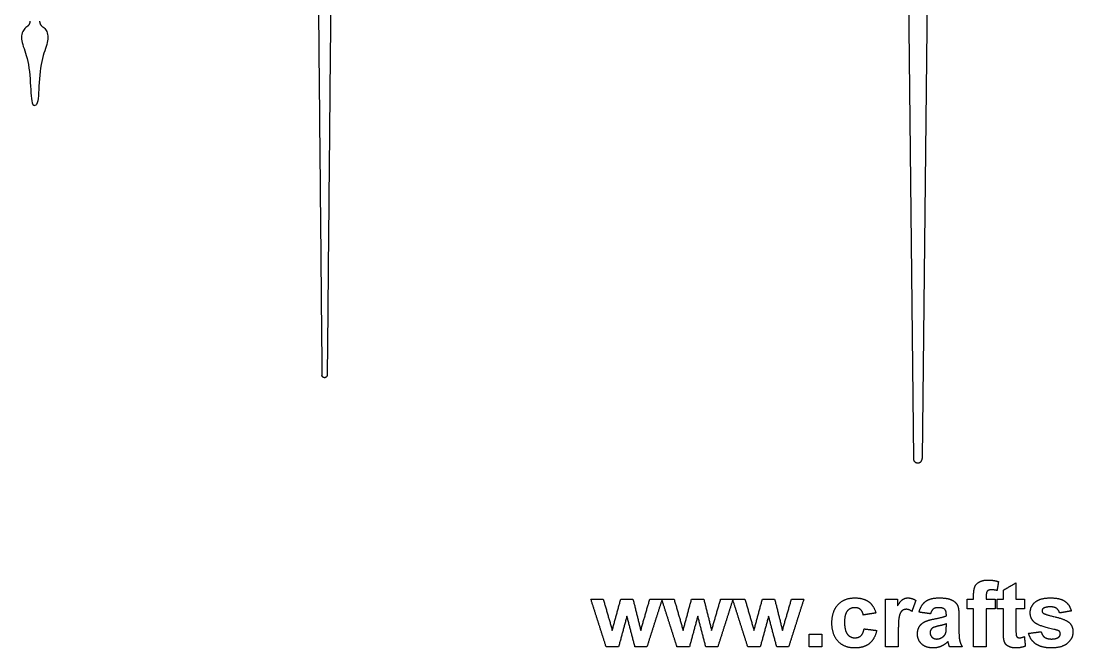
# Model space of a CAD drawing. Header units: millimetres. Extents: x -89 to 94, y -122 to 99.
# Drawn here: x -82.6 to -2.9, y -121.2 to -73.6 of the extents above; entities that cross this region are included whole.
import ezdxf

# ---------------------------------------------------------------- set-up
doc = ezdxf.new("R2010")
doc.units = ezdxf.units.MM
doc.header["$MEASUREMENT"] = 0
doc.layers.add('Layer 03', color=5, linetype='Continuous')

msp = doc.modelspace()

# ---------------------------------------------------------------- linework, layer by layer
at = {"layer": 'Layer 03'}
for p, q in [((-15.617, -49.863), (-14.999, -106.818)), ((-13.715, -49.863), (-14.333, -106.818))]:
    msp.add_line(p, q, dxfattribs=at)
for points in [[(-60.414, -39.025), (-60.124, -69.754), (-59.834, -100.482)], [(-58.855, -39.025), (-59.145, -69.754), (-59.435, -100.482)], [(-10.337, -116.528), (-10.242, -116.305), (-9.986, -116.164)], [(-9.986, -116.164), (-9.729, -116.024), (-9.337, -116.024)], [(-9.337, -116.024), (-8.935, -116.024), (-8.55, -116.147)], [(-8.55, -116.147), (-8.604, -116.483), (-8.658, -116.819)], [(-8.18, -116.796), (-7.701, -116.518), (-7.223, -116.24)], [(-7.223, -116.24), (-7.223, -116.857), (-7.223, -117.475)], [(-10.433, -117.204), (-10.433, -116.751), (-10.337, -116.528)], [(-10.433, -117.475), (-10.433, -117.339), (-10.433, -117.204)], [(-9.387, -116.86), (-9.476, -116.955), (-9.476, -117.225)], [(-9.092, -116.765), (-9.298, -116.765), (-9.387, -116.86)], [(-8.658, -116.819), (-8.884, -116.765), (-9.092, -116.765)], [(-8.18, -117.475), (-8.18, -117.135), (-8.18, -116.796)], [(-38.292, -121.086), (-38.868, -119.28), (-39.445, -117.475)], [(-39.445, -117.475), (-38.977, -117.475), (-38.508, -117.475)], [(-38.508, -117.475), (-38.166, -118.658), (-37.825, -119.841)], [(-37.825, -119.841), (-37.504, -118.658), (-37.183, -117.475)], [(-37.183, -117.475), (-36.72, -117.475), (-36.256, -117.475)], [(-36.256, -117.475), (-35.96, -118.658), (-35.664, -119.841)], [(-35.664, -119.841), (-35.322, -118.658), (-34.979, -117.475)], [(-34.044, -117.475), (-34.62, -119.28), (-35.195, -121.086)], [(-34.979, -117.475), (-34.511, -117.475), (-34.044, -117.475)], [(-32.921, -121.086), (-33.498, -119.28), (-34.075, -117.475)], [(-34.075, -117.475), (-33.606, -117.475), (-33.138, -117.475)], [(-33.138, -117.475), (-32.796, -118.658), (-32.454, -119.841)], [(-32.454, -119.841), (-32.134, -118.658), (-31.813, -117.475)], [(-31.813, -117.475), (-31.349, -117.475), (-30.886, -117.475)], [(-30.886, -117.475), (-30.59, -118.658), (-30.294, -119.841)], [(-30.294, -119.841), (-29.951, -118.658), (-29.609, -117.475)], [(-28.674, -117.475), (-29.249, -119.28), (-29.825, -121.086)], [(-29.609, -117.475), (-29.141, -117.475), (-28.674, -117.475)], [(-27.551, -121.086), (-28.128, -119.28), (-28.704, -117.475)], [(-28.704, -117.475), (-28.236, -117.475), (-27.767, -117.475)], [(-27.767, -117.475), (-27.426, -118.658), (-27.084, -119.841)], [(-27.084, -119.841), (-26.763, -118.658), (-26.443, -117.475)], [(-26.443, -117.475), (-25.979, -117.475), (-25.515, -117.475)], [(-25.515, -117.475), (-25.219, -118.658), (-24.924, -119.841)], [(-24.924, -119.841), (-24.581, -118.658), (-24.238, -117.475)], [(-23.303, -117.475), (-23.879, -119.28), (-24.454, -121.086)], [(-24.238, -117.475), (-23.771, -117.475), (-23.303, -117.475)], [(-21.174, -119.284), (-21.174, -118.384), (-20.705, -117.883)], [(-20.705, -117.883), (-20.236, -117.382), (-19.436, -117.382)], [(-19.436, -117.382), (-18.782, -117.382), (-18.395, -117.664)], [(-18.395, -117.664), (-18.009, -117.946), (-17.84, -118.524)], [(-17.1, -121.086), (-17.1, -119.28), (-17.1, -117.475)], [(-17.1, -117.475), (-16.652, -117.475), (-16.204, -117.475)], [(-16.204, -117.475), (-16.204, -117.729), (-16.204, -117.984)], [(-16.204, -117.984), (-15.986, -117.623), (-15.812, -117.503)], [(-15.812, -117.503), (-15.638, -117.382), (-15.417, -117.382)], [(-15.417, -117.382), (-15.105, -117.382), (-14.816, -117.564)], [(-14.816, -117.564), (-14.962, -117.983), (-15.109, -118.401)], [(-14.569, -118.462), (-14.425, -117.912), (-14.075, -117.647)], [(-14.075, -117.647), (-13.725, -117.382), (-13.035, -117.382)], [(-13.035, -117.382), (-12.408, -117.382), (-12.101, -117.534)], [(-12.101, -117.534), (-11.794, -117.685), (-11.669, -117.919)], [(-11.669, -117.919), (-11.544, -118.153), (-11.544, -118.777)], [(-10.927, -117.475), (-10.68, -117.475), (-10.433, -117.475)], [(-10.927, -118.215), (-10.927, -117.845), (-10.927, -117.475)], [(-9.476, -117.225), (-9.476, -117.35), (-9.476, -117.475)], [(-9.476, -117.475), (-9.137, -117.475), (-8.797, -117.475)], [(-8.797, -117.475), (-8.797, -117.845), (-8.797, -118.215)], [(-8.643, -118.215), (-8.643, -117.845), (-8.643, -117.475)], [(-8.643, -117.475), (-8.411, -117.475), (-8.18, -117.475)], [(-7.223, -117.475), (-6.899, -117.475), (-6.575, -117.475)], [(-6.575, -117.475), (-6.575, -117.845), (-6.575, -118.215)], [(-6.143, -118.499), (-6.143, -118.026), (-5.772, -117.704)], [(-5.772, -117.704), (-5.401, -117.382), (-4.623, -117.382)], [(-4.623, -117.382), (-3.882, -117.382), (-3.522, -117.632)], [(-3.522, -117.632), (-3.161, -117.881), (-3.025, -118.37)], [(-36.714, -118.763), (-37.029, -119.924), (-37.344, -121.086)], [(-36.102, -121.086), (-36.408, -119.924), (-36.714, -118.763)], [(-31.343, -118.763), (-31.659, -119.924), (-31.974, -121.086)], [(-30.732, -121.086), (-31.038, -119.924), (-31.343, -118.763)], [(-25.973, -118.763), (-26.288, -119.924), (-26.604, -121.086)], [(-25.361, -121.086), (-25.667, -119.924), (-25.973, -118.763)], [(-20.007, -118.374), (-20.217, -118.624), (-20.217, -119.213)], [(-19.443, -118.123), (-19.796, -118.123), (-20.007, -118.374)], [(-19.011, -118.262), (-19.177, -118.123), (-19.443, -118.123)], [(-18.797, -118.678), (-18.844, -118.402), (-19.011, -118.262)], [(-17.84, -118.524), (-18.319, -118.601), (-18.797, -118.678)], [(-16.067, -118.757), (-16.143, -119.046), (-16.143, -119.969)], [(-15.858, -118.357), (-15.991, -118.468), (-16.067, -118.757)], [(-15.535, -118.246), (-15.726, -118.246), (-15.858, -118.357)], [(-15.109, -118.401), (-15.338, -118.246), (-15.535, -118.246)], [(-13.704, -118.586), (-14.137, -118.524), (-14.569, -118.462)], [(-13.487, -118.225), (-13.621, -118.328), (-13.704, -118.586)], [(-13.112, -118.123), (-13.352, -118.123), (-13.487, -118.225)], [(-13.407, -118.975), (-12.753, -118.849), (-12.501, -118.74)], [(-12.629, -118.242), (-12.757, -118.123), (-13.112, -118.123)], [(-12.501, -118.643), (-12.501, -118.362), (-12.629, -118.242)], [(-12.501, -118.74), (-12.501, -118.692), (-12.501, -118.643)], [(-11.544, -118.777), (-11.544, -119.336), (-11.544, -119.895)], [(-10.433, -118.215), (-10.68, -118.215), (-10.927, -118.215)], [(-10.433, -121.086), (-10.433, -119.651), (-10.433, -118.215)], [(-8.797, -118.215), (-9.137, -118.215), (-9.476, -118.215)], [(-9.476, -118.215), (-9.476, -119.651), (-9.476, -121.086)], [(-8.18, -118.215), (-8.411, -118.215), (-8.643, -118.215)], [(-8.18, -119.807), (-8.18, -119.011), (-8.18, -118.215)], [(-6.575, -118.215), (-6.899, -118.215), (-7.223, -118.215)], [(-7.223, -118.215), (-7.223, -118.961), (-7.223, -119.706)], [(-5.714, -119.318), (-6.143, -119.024), (-6.143, -118.499)], [(-5.139, -118.168), (-5.248, -118.244), (-5.248, -118.365)], [(-5.248, -118.365), (-5.248, -118.469), (-5.153, -118.542)], [(-5.153, -118.542), (-5.024, -118.639), (-4.263, -118.815)], [(-4.6, -118.061), (-4.976, -118.061), (-5.139, -118.168)], [(-4.139, -118.18), (-4.301, -118.061), (-4.6, -118.061)], [(-3.92, -118.524), (-3.978, -118.3), (-4.139, -118.18)], [(-3.025, -118.37), (-3.473, -118.447), (-3.92, -118.524)], [(-20.704, -120.676), (-21.174, -120.173), (-21.174, -119.284)], [(-20.217, -119.213), (-20.217, -119.867), (-20.001, -120.137)], [(-14.692, -120.111), (-14.692, -119.804), (-14.549, -119.565)], [(-14.549, -119.565), (-14.407, -119.325), (-14.149, -119.197)], [(-14.149, -119.197), (-13.892, -119.07), (-13.407, -118.975)], [(-13.058, -119.503), (-13.439, -119.588), (-13.556, -119.67)], [(-12.501, -119.357), (-12.677, -119.419), (-13.058, -119.503)], [(-12.536, -120.013), (-12.501, -119.891), (-12.501, -119.548)], [(-12.501, -119.548), (-12.501, -119.453), (-12.501, -119.357)], [(-4.247, -119.79), (-5.404, -119.531), (-5.714, -119.318)], [(-4.263, -118.815), (-3.502, -118.991), (-3.2, -119.244)], [(-3.2, -119.244), (-2.902, -119.501), (-2.902, -119.96)], [(-22.902, -121.086), (-22.902, -120.607), (-22.902, -120.129)], [(-22.902, -120.129), (-22.424, -120.129), (-21.945, -120.129)], [(-21.945, -120.129), (-21.945, -120.607), (-21.945, -121.086)], [(-20.001, -120.137), (-19.786, -120.407), (-19.423, -120.407)], [(-19.423, -120.407), (-19.152, -120.407), (-18.98, -120.254)], [(-18.98, -120.254), (-18.807, -120.101), (-18.735, -119.728)], [(-18.735, -119.728), (-18.257, -119.789), (-17.779, -119.851)], [(-17.779, -119.851), (-17.924, -120.508), (-18.337, -120.843)], [(-16.143, -119.969), (-16.143, -120.527), (-16.143, -121.086)], [(-14.372, -120.876), (-14.692, -120.573), (-14.692, -120.111)], [(-13.556, -119.67), (-13.735, -119.802), (-13.735, -120.006)], [(-13.735, -120.006), (-13.735, -120.207), (-13.592, -120.353)], [(-13.592, -120.353), (-13.449, -120.499), (-13.227, -120.499)], [(-13.227, -120.499), (-12.98, -120.499), (-12.755, -120.33)], [(-12.755, -120.33), (-12.589, -120.2), (-12.536, -120.013)], [(-11.544, -119.895), (-11.544, -120.373), (-11.492, -120.6)], [(-8.149, -120.487), (-8.18, -120.319), (-8.18, -119.807)], [(-7.223, -119.706), (-7.223, -120.159), (-7.205, -120.234)], [(-7.205, -120.234), (-7.186, -120.309), (-7.122, -120.358)], [(-7.122, -120.358), (-7.058, -120.407), (-6.964, -120.407)], [(-6.964, -120.407), (-6.835, -120.407), (-6.59, -120.316)], [(-6.59, -120.316), (-6.552, -120.677), (-6.513, -121.039)], [(-6.266, -120.067), (-5.788, -120.005), (-5.309, -119.944)], [(-5.705, -120.879), (-6.134, -120.58), (-6.266, -120.067)], [(-5.309, -119.944), (-5.248, -120.217), (-5.062, -120.358)], [(-5.062, -120.358), (-4.875, -120.499), (-4.54, -120.499)], [(-4.54, -120.499), (-4.171, -120.499), (-3.984, -120.361)], [(-3.927, -119.918), (-3.998, -119.849), (-4.247, -119.79)], [(-3.984, -120.361), (-3.859, -120.264), (-3.859, -120.101)], [(-3.859, -120.101), (-3.859, -119.991), (-3.927, -119.918)], [(-2.902, -119.96), (-2.902, -120.46), (-3.316, -120.819)], [(-37.344, -121.086), (-37.818, -121.086), (-38.292, -121.086)], [(-35.195, -121.086), (-35.649, -121.086), (-36.102, -121.086)], [(-31.974, -121.086), (-32.448, -121.086), (-32.921, -121.086)], [(-29.825, -121.086), (-30.278, -121.086), (-30.732, -121.086)], [(-26.604, -121.086), (-27.077, -121.086), (-27.551, -121.086)], [(-24.454, -121.086), (-24.908, -121.086), (-25.361, -121.086)], [(-21.945, -121.086), (-22.424, -121.086), (-22.902, -121.086)], [(-19.446, -121.178), (-20.235, -121.178), (-20.704, -120.676)], [(-18.337, -120.843), (-18.751, -121.178), (-19.446, -121.178)], [(-16.143, -121.086), (-16.621, -121.086), (-17.1, -121.086)], [(-13.495, -121.178), (-14.051, -121.178), (-14.372, -120.876)], [(-12.901, -121.057), (-13.18, -121.178), (-13.495, -121.178)], [(-12.379, -120.695), (-12.623, -120.936), (-12.901, -121.057)], [(-12.345, -120.806), (-12.369, -120.722), (-12.379, -120.695)], [(-12.254, -121.086), (-12.291, -120.991), (-12.345, -120.806)], [(-11.297, -121.086), (-11.775, -121.086), (-12.254, -121.086)], [(-11.492, -120.6), (-11.44, -120.827), (-11.297, -121.086)], [(-9.476, -121.086), (-9.954, -121.086), (-10.433, -121.086)], [(-8.017, -120.864), (-8.113, -120.724), (-8.149, -120.487)], [(-7.717, -121.091), (-7.922, -121.003), (-8.017, -120.864)], [(-7.258, -121.178), (-7.512, -121.178), (-7.717, -121.091)], [(-6.513, -121.039), (-6.841, -121.178), (-7.258, -121.178)], [(-4.54, -121.178), (-5.276, -121.178), (-5.705, -120.879)], [(-3.316, -120.819), (-3.73, -121.178), (-4.54, -121.178)]]:
    msp.add_open_spline(points, degree=2, dxfattribs=at)
for points in [[(-82.209, -74.071), (-82.321, -74.141), (-82.6, -74.446), (-82.673, -75.205), (-82.059, -76.491), (-81.886, -78.973), (-81.848, -80.048), (-81.604, -80.048)], [(-80.999, -74.071), (-80.887, -74.141), (-80.608, -74.446), (-80.535, -75.205), (-81.149, -76.491), (-81.322, -78.973), (-81.36, -80.048), (-81.604, -80.048)]]:
    msp.add_open_spline(points, degree=3, knots=[0.481347, 0.481347, 0.481347, 0.481347, 0.843855, 1.68771, 2.531565, 3.37542, 4.219275, 4.219275, 4.219275, 4.219275], dxfattribs=at)
for points, weights in [([(-81.973, -73.63), (-81.967, -73.917), (-82.209, -74.071)], [1, 0.870842934088, 1]), ([(-81.235, -73.63), (-81.241, -73.917), (-80.999, -74.071)], [1, 0.870842934088, 1]), ([(-14.999, -106.817), (-14.999, -106.818), (-14.999, -106.818)], [1, 0.999999309434, 1]), ([(-14.333, -106.818), (-14.333, -106.818), (-14.333, -106.817)], [1, 0.999999309434, 1])]:
    msp.add_rational_spline(points, weights, degree=2, dxfattribs=at)
for points, weights, knots in [([(-59.435, -100.482), (-59.437, -100.68), (-59.634, -100.68), (-59.832, -100.68), (-59.834, -100.482)], [1, 0.710431572678, 1, 0.710431572678, 1], [0, 0, 0, 0.1786277, 0.1786277, 0.3572554, 0.3572554, 0.3572554]), ([(-14.999, -106.818), (-14.995, -107.147), (-14.666, -107.147), (-14.337, -107.147), (-14.333, -106.818)], [1, 0.711348200736, 1, 0.711348200736, 1], [1.103769, 1.103769, 1.103769, 1.649336, 1.649336, 2.194903, 2.194903, 2.194903])]:
    msp.add_rational_spline(points, weights, degree=2, knots=knots, dxfattribs=at)

doc.saveas('drawing.dxf')
